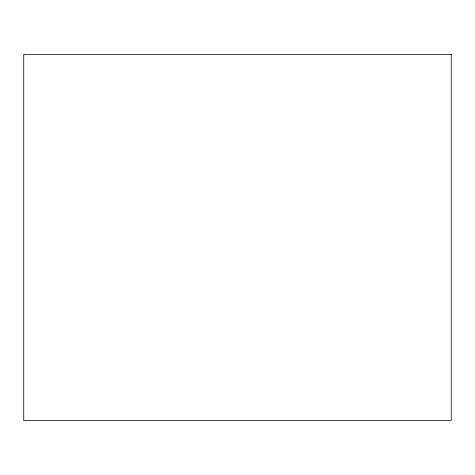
<?xml version="1.0" encoding="UTF-8"?>
<svg xmlns="http://www.w3.org/2000/svg" width="475" height="475" viewBox="0 0 475 475"><rect width="100%" height="100%" fill="white"/><g stroke="black" fill="none" stroke-linecap="round" stroke-linejoin="round"><path stroke-width="0.71" d="M451.25 54.399L23.75 54.399L23.75 420.601L451.25 420.601L451.25 54.399"/></g></svg>
